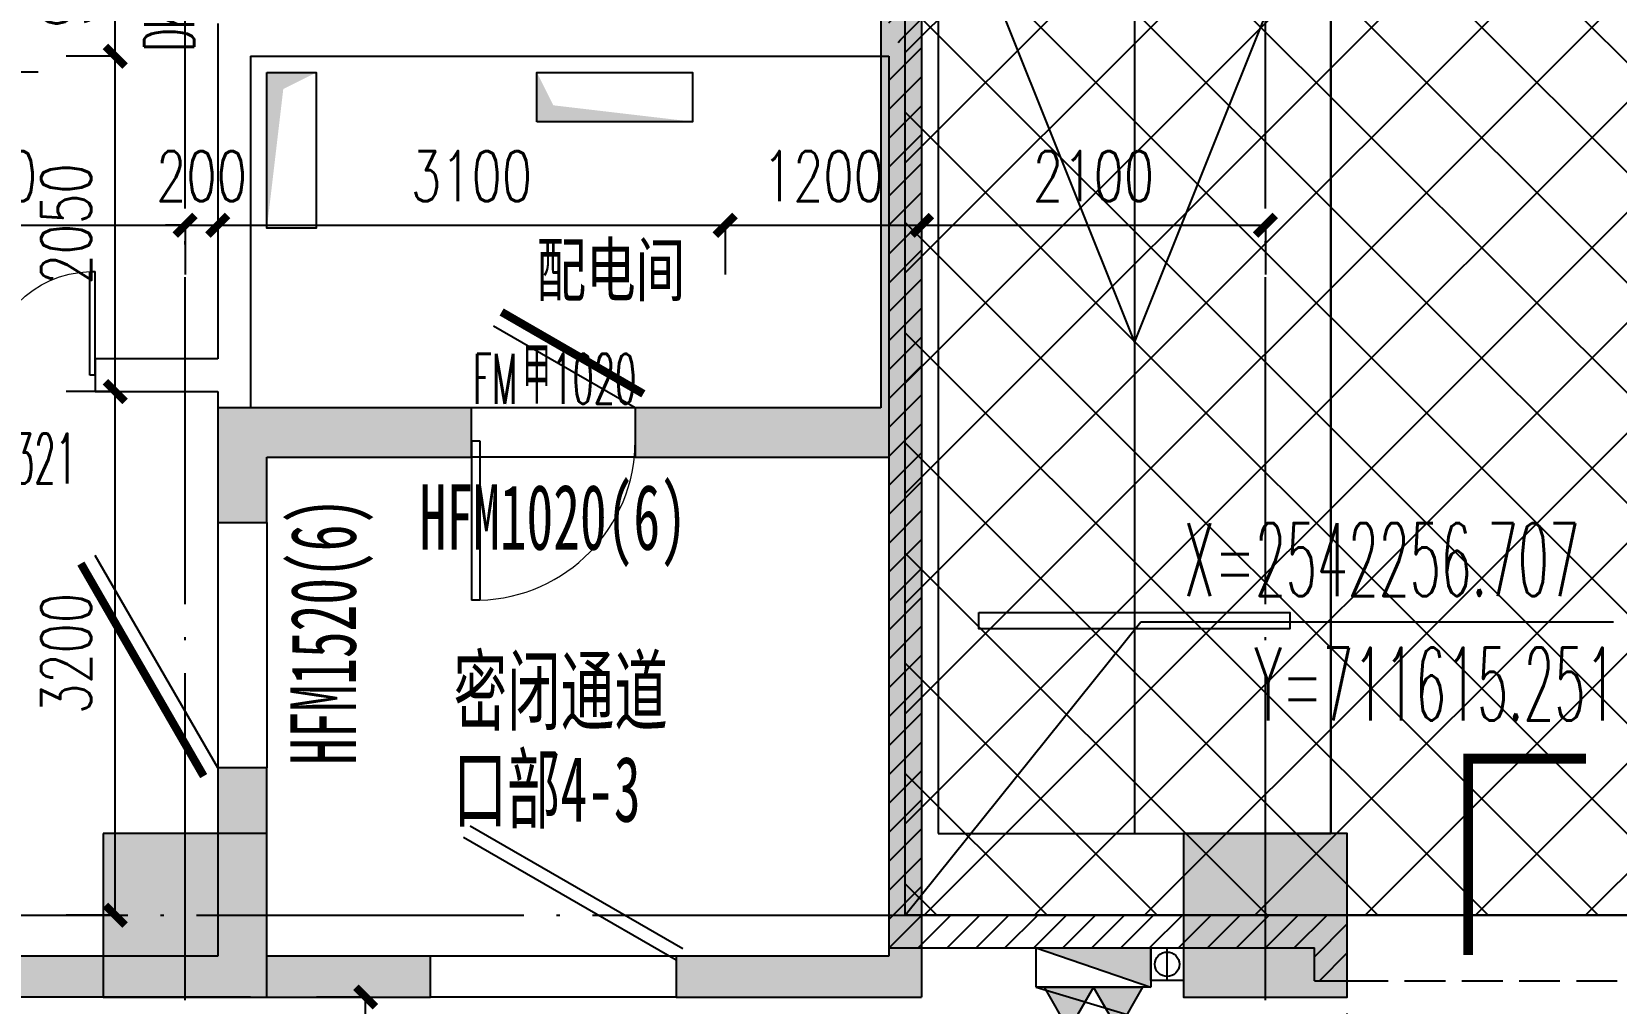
# Model space of a CAD drawing. Header units: millimetres. Extents: x 12325263 to 13848842, y -1463133 to 573208.
# Drawn here: x 12570460 to 12580141, y -1070125 to -1064187 of the extents above; entities that cross this region are included whole.
import ezdxf
from ezdxf.xclip import XClip

# ---------------------------------------------------------------- set-up
doc = ezdxf.new("R2010")
doc.units = ezdxf.units.MM
doc.header["$LTSCALE"] = 1000
doc.header["$XCLIPFRAME"] = 0
for name, pattern in [('__DASH', [0.35, 0.25, -0.1]), ('DASH', [0.35, 0.25, -0.1]), ('DASHED', [19.05, 12.7, -6.35]), ('DOTE', [2.42, 2, -0.2, 0.02, -0.2])]:
    doc.linetypes.add(name, pattern=pattern)
for name, color, linetype in [('#s-灭火器', 20, 'Continuous'), ('-2F平面$0$PARTS-CAR公寓', 240, 'Continuous'), ('-2F平面$0$WALL-SHATCH', 8, 'Continuous'), ('A-ANNO-DIMS', 83, 'Continuous'), ('A-ANNO-ELEV', 3, 'Continuous'), ('A-ANNO-SYMB', 3, 'Continuous'), ('A-ANNO-TEXT', 7, 'Continuous'), ('A-AXIS', 16, 'DOTE'), ('A-COLS', 6, 'Continuous'), ('A-WALL', 5, 'Continuous'), ('A-WALL-PATT', 8, 'Continuous'), ('A_WALL(防火墙)', 151, 'Continuous'), ('DIM_COOR', 7, 'Continuous'), ('DOOR_FIRE', 1, 'Continuous'), ('DOOR_FIRE_TEXT', 7, 'Continuous'), ('EQUIP_消火栓', 7, 'Continuous'), ('PUB_DIM', 83, 'Continuous'), ('PUB_HATCH', 8, 'Continuous'), ('PUB_TEXT', 7, 'Continuous'), ('ROAD-LINE', 20, 'Continuous'), ('VPIPE-消防中', 3, 'Continuous'), ('WALL', 5, 'Continuous'), ('WINDOW_TEXT', 7, 'Continuous'), ('人防墙', 6, 'Continuous'), ('人防门', 60, 'Continuous'), ('人防门编号', 73, 'Continuous'), ('建筑-楼板开洞', 251, 'Continuous'), ('水条件', 1, 'Continuous'), ('防火卷帘', 141, 'Continuous')]:
    doc.layers.add(name, color=color, linetype=linetype)
doc.layers.add('人防口部编号', color=2, linetype='Continuous', lineweight=15)
doc.layers.add('人防文字', color=3, linetype='Continuous', lineweight=15)
doc.styles.add('_TCH_DIM', font='SIMPLEX.shx', dxfattribs={"width": 0.7, "bigfont": 'GBCBIG.shx'})
doc.styles.add('_TCH_DIM_T3', font='SIMPLEX.shx', dxfattribs={"width": 0.705882, "bigfont": 'GBCBIG.shx'})
doc.styles.add('_TCH_WINDOW', font='SIMPLEX', dxfattribs={"width": 0.7, "height": 3.5, "bigfont": 'GBCBIG'})
doc.styles.add('TITXV', font='', dxfattribs={"width": 0.7})
doc.styles.add('标注宋体', font='', dxfattribs={"width": 0.6})
doc.styles.get('TITXV').set_extended_font_data('SimSun')
doc.styles.get('标注宋体').set_extended_font_data('NSimSun')
doc.dimstyles.new('_TCH_ARCH&&120', dxfattribs={"dimtxt": 306, "dimasz": 120, "dimexe": 300, "dimexo": 360, "dimgap": 147, "dimtad": 1, "dimdec": 0, "dimzin": 0, "dimdsep": 46, "dimtxsty": '_TCH_DIM_T3', "dimblk": 'ARCHTICK', "dimcen": 0.09, "dimclrt": 7, "dimazin": 2, "dimtfac": 1, "dimtdec": 0, "dimtix": 1, "dimtmove": 2, "dimatfit": 3, "dimfxl": 1, "dimfxlon": 1, "dimtolj": 1, "dimtzin": 0, "dimarcsym": 0})
pattern_1 = [(45, (0, 89.76), (-88.388383, 88.388383), [])]

# ---------------------------------------------------------------- blocks, each defined once
blk = doc.blocks.new('asdgafgfasdfagfagasdgagadfgsdhgd$DorLib2D$00000182')
at = {"color": 0}
for p, q in [((-0.5267, 0.1129), (0.3394, 0.6129)), ((-0.5, 0.0667), (0.366, 0.5667))]:
    blk.add_line(p, q, dxfattribs=at)
blk = doc.blocks.new('asdgafgfasdfagfagasdgagadfgsdhgd$DorLib2D$00000193')
at = {"color": 0}
blk.add_line((-0.5, 0.1), (0.366, 0.6), dxfattribs=at)
at = {"color": 0, "const_width": 0.0333}
blk.add_lwpolyline([(-0.5333, 0.1577), (0.3327, 0.6577)], dxfattribs=at)
blk = doc.blocks.new('asdgafgfasdfagfagasdgagadfgsdhgd$DorLib2D$00000191')
at = {"color": 0}
blk.add_line((-0.5, 0.15), (0.366, 0.65), dxfattribs=at)
at = {"color": 0, "const_width": 0.05}
blk.add_lwpolyline([(-0.55, 0.2366), (0.316, 0.7366)], dxfattribs=at)
blk = doc.blocks.new('asdgafgf20230228-rf2')
at = {"layer": 'PUB_HATCH'}
for points in [[(4187.6, 58625), (4050.1, 58400), (4050.1, 52500), (4150, 52333.3), (4300, 52300), (4300.1, 58500)], [(300.1, 52200), (1549.9, 52200), (1549.9, 52500), (0.1, 52500)], [(0.1, 52500), (0.1, 51800), (300.1, 51800), (300.1, 52200)], [(4050.1, 52500), (2549.9, 52500), (2549.9, 52200), (4100, 52200), (4150, 52333.3)], [(4150, 52333.3), (4100, 52200), (4100, 49150), (4300, 48900), (4300, 52300)], [(300, 49150), (300.1, 50300), (0.1, 50300), (0, 49150), (166.7, 49066.7)], [(166.7, 49066.7), (0, 49150), (-2750.1, 49150), (-3000.1, 48900), (200, 48900)], [(200, 48900), (1300, 48900), (1300, 49150), (300, 49150), (166.7, 49066.7)], [(4100, 49150), (2800, 49150), (2800, 48900), (4300, 48900)]]:
    blk.add_hatch(color=256, dxfattribs=at).paths.add_polyline_path(points)
at = {"layer": '人防墙'}
for p, q in [((4300.1, 58500), (4300, 52300)), ((4050.1, 58400), (4050.1, 52500)), ((1549.9, 52500), (0.1, 52500)), ((0.1, 52500), (0.1, 51800)), ((1549.9, 52200), (1549.9, 52500)), ((4050.1, 52500), (2549.9, 52500)), ((2549.9, 52500), (2549.9, 52200)), ((4300, 52300), (4300, 48900)), ((300.1, 52200), (1549.9, 52200)), ((300.1, 51800), (300.1, 52200)), ((2549.9, 52200), (4100, 52200)), ((4100, 52200), (4100, 49150)), ((0.1, 51800), (300.1, 51800)), ((0.1, 50300), (0, 49150)), ((300.1, 50300), (0.1, 50300)), ((300, 49150), (300.1, 50300)), ((0, 49150), (-2750.1, 49150)), ((1300, 49150), (300, 49150)), ((1300, 48900), (1300, 49150)), ((4100, 49150), (2800, 49150)), ((2800, 49150), (2800, 48900)), ((200, 48900), (-3000.1, 48900)), ((200, 48900), (1300, 48900)), ((2800, 48900), (4300, 48900))]:
    blk.add_line(p, q, dxfattribs=at)
at = {"layer": '人防门'}
for p, q in [((2549.9, 52500, 0), (1549.9, 52500, 0)), ((2549.9, 52200, 0), (1549.9, 52200, 0)), ((0.1, 51800, 0), (0.1, 50300, 0)), ((300.1, 51800, 0), (300.1, 50300, 0)), ((2800, 49150, 0), (1300, 49150, 0)), ((2800, 48900, 0), (1300, 48900, 0))]:
    blk.add_line(p, q, dxfattribs=at)
at = {"layer": '人防门', "xscale": 1000, "yscale": -1000, "zscale": 300, "rotation": 179.9994460918446}
blk.add_blockref('asdgafgfasdfagfagasdgagadfgsdhgd$DorLib2D$00000191', (2049.9, 52350), dxfattribs=at)
at = {"layer": '人防门', "ltscale": 1000, "yscale": -1500}
for name, p, xscale, zscale, rotation in [('asdgafgfasdfagfagasdgagadfgsdhgd$DorLib2D$00000193', (150.1, 51050), -1500, 300, 269.9996691067337), ('asdgafgfasdfagfagasdgagadfgsdhgd$DorLib2D$00000182', (2050, 49025), 1500, 250, 179.9994460918458)]:
    blk.add_blockref(name, p, dxfattribs=dict(at, xscale=xscale, zscale=zscale, rotation=rotation))
at = {"layer": '人防口部编号', "style": '标注宋体', "width": 0.6}
blk.add_text('口部4-3', height=400, rotation=359.99992, dxfattribs=at).set_placement((1438.7, 49971.4, 0))
at = {"layer": '人防文字', "style": '标注宋体', "width": 0.6}
blk.add_text('密闭通道', height=400, rotation=359.99992, dxfattribs=at).set_placement((1440, 50571.4, 0))
at = {"layer": '人防门编号', "style": '标注宋体', "width": 0.6}
for s, rotation, p in [('HFM1020(6)', 359.99945, (1232.9, 51633.5, 0)), ('HFM1520(6)', 90, (843.2, 50318.4, 0))]:
    blk.add_text(s, height=400, rotation=rotation, dxfattribs=at).set_placement(p)
blk = doc.blocks.new('_FZH')
blk.add_lwpolyline([(-0.5, -0.5), (0.5, -0.5), (0.5, 0.5), (-0.5, 0.5)], close=True)
at = {"layer": 'PUB_HATCH'}
blk.add_solid([(-0.5, -0.5), (0.5, -0.5), (-0.5, 0.5), (0.5, 0.5)], dxfattribs=at)
blk = doc.blocks.new('1-3F')
at = {"layer": 'A-COLS', "xscale": 1000, "yscale": 1000, "zscale": 1000, "rotation": 270}
for p in [(-32900, 66300), (-26300, 66300)]:
    blk.add_blockref('_FZH', p, dxfattribs=at)
blk = doc.blocks.new('adgshg13--2F平面$0$A$C7F010FC0')
at = {"layer": '-2F平面$0$WALL-SHATCH'}
h = blk.add_hatch(color=256, dxfattribs=at)
h.dxf.hatch_style = 1
h.paths.add_polyline_path([(-60384.2, -16880.9), (-763.2, 197.5), (12587.6, -13153.3), (12587.6, -157996), (-162964.9, -188820.4), (-171262.4, -180522.9), (-171262.4, -31310.9), (-150707.2, -10755.7), (-131860.1, -7980.9), (-99162.4, -7980.9), (-99162.4, -4980.9), (-76620.4, -4980.9), (-70107.7, -16880.9)], flags=16)
h.paths.add_polyline_path([(-60091.2, -16380.9), (-646.9, 646.9), (12987.6, -12987.6), (12987.6, -158331.9), (-163100.6, -189250.4), (-171662.4, -180688.6), (-171662.4, -31145.2), (-150777.9, -10260.7), (-131896.7, -7480.9), (-99562.4, -7480.9), (-99562.4, -4580.9), (-76365.6, -4580.9), (-69907.5, -16380.9)])
blk = doc.blocks.new('adgshgbj--2F平面$0$报建车道-2')
at = {"layer": 'ROAD-LINE'}
blk.add_line((133308.4, -66795.4), (135941.3, -81790.4), dxfattribs=at)
blk = doc.blocks.new('adgshg2qbj-gycw-bj-13-CAR-5')
for p, q in [((0, 3000), (-1200, 6000)), ((0, 6000), (0, 0)), ((1200, 6000), (0, 3000))]:
    blk.add_line(p, q)
blk.add_lwpolyline([(1200, 0), (-1200, 0), (-1200, 6000), (1200, 6000)], close=True)
at = {"extrusion": (0.000447791, -1.15105e-10, 1), "elevation": -0.5}
blk.add_lwpolyline([(950, 1350), (-950, 1350), (-950, 1250), (950, 1250)], close=True, dxfattribs=at)
blk = doc.blocks.new('A$C2A3E77E8')
at = {"layer": '-2F平面$0$PARTS-CAR公寓', "xscale": -1.000000000000003, "rotation": 9.958982373746636}
blk.add_blockref('adgshg2qbj-gycw-bj-13-CAR-5', (524604.9, 118904.3), dxfattribs=at)
blk.add_blockref('adgshgbj--2F平面$0$报建车道-2', (389845.5, 200902.2))
at = {"layer": 'WALL', "color": 1}
blk.add_blockref('adgshg13--2F平面$0$A$C7F010FC0', (561507.9, 205483.1), dxfattribs=at)
blk = doc.blocks.new('asdfaadfg')
at = {"layer": 'DIM_COOR', "color": 3}
for p, q in [((1011743.8, 217046.2), (1013183.6, 218839.6)), ((1013183.6, 218839.6), (1016071.1, 218839.6))]:
    blk.add_line(p, q, dxfattribs=at)
at = {"layer": 'PUB_TEXT', "style": '_TCH_DIM', "width": 0.494118}
for s, p in [('X=2542256.707', (1013446.1, 218997.1)), ('Y=711615.251', (1013876.6, 218235.9))]:
    blk.add_text(s, height=446.25, dxfattribs=at).set_placement(p)
blk = doc.blocks.new('管位')
at = {"layer": '水条件'}
blk.add_line((12573126, 675360.4), (12573126, 675160.4), dxfattribs=at)
blk.add_lwpolyline([(12573026, 675360.4), (12573226, 675360.4), (12573226, 675160.4), (12573026, 675160.4)], close=True, dxfattribs=at)
blk = doc.blocks.new('灭火器')
at = {"layer": '#s-灭火器', "ltscale": 1000}
for points in [[(292444.1, 59706.6), (292144.1, 59706.6), (292294.1, 59446.8)], [(292744.1, 59706.6), (292444.1, 59706.6), (292594.1, 59446.8)]]:
    blk.add_hatch(color=256, dxfattribs=at).paths.add_polyline_path(points)
for points in [[(292294.1, 59446.8), (292444.1, 59706.6), (292144.1, 59706.6)], [(292594.1, 59446.8), (292744.1, 59706.6), (292444.1, 59706.6)]]:
    blk.add_lwpolyline(points, close=True, dxfattribs=at)
blk = doc.blocks.new('$TWTSYS$00000508')
for p, q in [((-0.5, 0.5), (0.324, 1.224)), ((-0.5, 0.5), (-0.5, -0.5)), ((-0.5, -0.5), (0.5, 0.5)), ((0.5, 0.5), (-0.5, 0.5)), ((0.5, -0.5), (0.5, 0.5)), ((-0.5, -0.5), (0.5, -0.5))]:
    blk.add_line(p, q)
blk.add_solid([(0.5, -0.5), (0.5, 0.5), (-0.5, -0.5)])
blk = doc.blocks.new('消火栓')
at = {"layer": '#s-灭火器', "rotation": 180.0000000000001}
blk.add_blockref('灭火器', (12864422.1, 734931.8), dxfattribs=at)
at = {"layer": 'EQUIP_消火栓', "xscale": 700, "yscale": 240, "zscale": 700}
blk.add_blockref('$TWTSYS$00000508', (12571977.9, 675105.2), dxfattribs=at)
blk = doc.blocks.new('asdfasfads')
at = {"layer": 'VPIPE-消防中'}
blk.add_circle((12400, 53750.1), 75, dxfattribs=at)
at = {"xscale": -1, "rotation": 180}
blk.add_blockref('消火栓', (-12560027.9, 728835.3), dxfattribs=at)
at = {"layer": '水条件', "rotation": 180}
blk.add_blockref('管位', (12585526, 729010.5), dxfattribs=at)
blk = doc.blocks.new('qlzw')
at = {"layer": 'A-AXIS'}
for p, q in [((12437966.8, 979489.8), (12437966.8, 1082089.8)), ((12444566.8, 979489.8), (12444566.8, 1082089.8)), ((12411416.8, 1062289.8), (12486866.8, 1062289.8))]:
    blk.add_line(p, q, dxfattribs=at)
blk = doc.blocks.new('_ArchTick')
at = {"color": 0, "linetype": 'ByBlock', "const_width": 0.4}
blk.add_lwpolyline([(-0.5, -0.5), (0.5, 0.5)], dxfattribs=at)
blk = doc.blocks.new('*D3812')
at = {"layer": 'A-ANNO-DIMS', "color": 0, "lineweight": -2, "transparency": 16777216}
for p, q in [((12572501, -1070086.7), (12572200, -1070086.7)), ((12572500, -1071186.8), (12572500, -1070086.7)), ((12572501, -1071186.8), (12572200, -1071186.8))]:
    blk.add_line(p, q, dxfattribs=at)
at = {"layer": 'Defpoints', "color": 0, "transparency": 16777216}
for p in [(12572500, -1070086.7), (12573246.8, -1070086.7), (12573246.8, -1071186.8)]:
    blk.add_point(p, dxfattribs=at)
at = {"layer": 'A-ANNO-DIMS', "color": 0, "lineweight": -2, "transparency": 16777216, "xscale": 120, "yscale": 120, "zscale": 120}
for p, rotation in [((12572500, -1070086.7), 89.99944609187412), ((12572500, -1071186.8), 269.9994460918741)]:
    blk.add_blockref('_ArchTick', p, dxfattribs=dict(at, rotation=rotation))
at = {"layer": 'A-ANNO-DIMS', "color": 7, "transparency": 16777216, "insert": (12572200, -1070636.7), "char_height": 306, "attachment_point": 5, "rotation": 89.99945, "style": '_TCH_DIM_T3'}
blk.add_mtext('\\A1;1100', dxfattribs=at)
blk = doc.blocks.new('*D3949')
at = {"layer": 'Defpoints', "color": 0, "transparency": 16777216}
for p in [(12578496.8, -1069986.8), (12584096.8, -1069986.8), (12584096.8, -1071650)]:
    blk.add_point(p, dxfattribs=at)
at = {"layer": 'PUB_DIM', "color": 0, "lineweight": -2, "transparency": 16777216}
for p, q in [((12578496.8, -1071649), (12578496.8, -1071950)), ((12578496.8, -1071650), (12584096.8, -1071650)), ((12584096.8, -1071649), (12584096.8, -1071950))]:
    blk.add_line(p, q, dxfattribs=at)
at = {"layer": 'PUB_DIM', "color": 0, "lineweight": -2, "transparency": 16777216, "xscale": 120, "yscale": 120, "zscale": 120}
for p, rotation in [((12578496.8, -1071650), 180.0001211947771), ((12584096.8, -1071650), 0.000121194777049183)]:
    blk.add_blockref('_ArchTick', p, dxfattribs=dict(at, rotation=rotation))
at = {"layer": 'PUB_DIM', "color": 7, "transparency": 16777216, "insert": (12581296.8, -1071350), "char_height": 306, "attachment_point": 5, "rotation": 0.00012, "style": '_TCH_DIM_T3'}
blk.add_mtext('\\A1;5600', dxfattribs=at)
blk = doc.blocks.new('*D3958')
at = {"layer": 'Defpoints', "color": 0, "transparency": 16777216}
for p in [(12570970, -1066386.8), (12571596.8, -1066386.8), (12571596.8, -1069586.8)]:
    blk.add_point(p, dxfattribs=at)
at = {"layer": 'PUB_DIM', "color": 0, "lineweight": -2, "transparency": 16777216}
for p, q in [((12570971, -1066386.8), (12570670, -1066386.8)), ((12570970, -1069586.8), (12570970, -1066386.8)), ((12570971, -1069586.8), (12570670, -1069586.8))]:
    blk.add_line(p, q, dxfattribs=at)
at = {"layer": 'PUB_DIM', "color": 0, "lineweight": -2, "transparency": 16777216, "xscale": 120, "yscale": 120, "zscale": 120}
for p, rotation in [((12570970, -1066386.8), 90), ((12570970, -1069586.8), 270)]:
    blk.add_blockref('_ArchTick', p, dxfattribs=dict(at, rotation=rotation))
at = {"layer": 'PUB_DIM', "color": 7, "transparency": 16777216, "insert": (12570670, -1067986.8), "char_height": 306, "attachment_point": 5, "rotation": 90, "style": '_TCH_DIM_T3'}
blk.add_mtext('\\A1;3200', dxfattribs=at)
blk = doc.blocks.new('*D3959')
at = {"layer": 'Defpoints', "color": 0, "transparency": 16777216}
for p in [(12570970, -1064336.8), (12571596.8, -1064336.8), (12571596.8, -1066386.8)]:
    blk.add_point(p, dxfattribs=at)
at = {"layer": 'PUB_DIM', "color": 0, "lineweight": -2, "transparency": 16777216}
for p, q in [((12570971, -1064336.8), (12570670, -1064336.8)), ((12570970, -1066386.8), (12570970, -1064336.8)), ((12570971, -1066386.8), (12570670, -1066386.8))]:
    blk.add_line(p, q, dxfattribs=at)
at = {"layer": 'PUB_DIM', "color": 0, "lineweight": -2, "transparency": 16777216, "xscale": 120, "yscale": 120, "zscale": 120}
for p, rotation in [((12570970, -1064336.8), 90), ((12570970, -1066386.8), 270)]:
    blk.add_blockref('_ArchTick', p, dxfattribs=dict(at, rotation=rotation))
at = {"layer": 'PUB_DIM', "color": 7, "transparency": 16777216, "insert": (12570670, -1065361.8), "char_height": 306, "attachment_point": 5, "rotation": 90, "style": '_TCH_DIM_T3'}
blk.add_mtext('\\A1;2050', dxfattribs=at)
blk = doc.blocks.new('*D3960')
at = {"layer": 'Defpoints', "color": 0, "transparency": 16777216}
for p in [(12570970, -1063436.8), (12571596.8, -1063436.8), (12571596.8, -1064336.8)]:
    blk.add_point(p, dxfattribs=at)
at = {"layer": 'PUB_DIM', "color": 0, "lineweight": -2, "transparency": 16777216}
for p, q in [((12570971, -1063436.8), (12570670, -1063436.8)), ((12570970, -1064336.8), (12570970, -1063436.8)), ((12570971, -1064336.8), (12570670, -1064336.8))]:
    blk.add_line(p, q, dxfattribs=at)
at = {"layer": 'PUB_DIM', "color": 0, "lineweight": -2, "transparency": 16777216, "xscale": 120, "yscale": 120, "zscale": 120}
for p, rotation in [((12570970, -1063436.8), 90), ((12570970, -1064336.8), 270)]:
    blk.add_blockref('_ArchTick', p, dxfattribs=dict(at, rotation=rotation))
at = {"layer": 'PUB_DIM', "color": 7, "transparency": 16777216, "insert": (12570670, -1063886.8), "char_height": 306, "attachment_point": 5, "rotation": 90, "style": '_TCH_DIM_T3'}
blk.add_mtext('\\A1;900', dxfattribs=at)
blk = doc.blocks.new('*D3987')
at = {"layer": 'A-ANNO-DIMS', "color": 0, "lineweight": -2, "transparency": 16777216}
for p, q in [((12575896.8, -1065369), (12575896.8, -1065670)), ((12575896.8, -1065370), (12577996.8, -1065370)), ((12577996.8, -1065369), (12577996.8, -1065670))]:
    blk.add_line(p, q, dxfattribs=at)
at = {"layer": 'Defpoints', "color": 0, "transparency": 16777216}
for p in [(12575896.8, -1064500), (12577996.8, -1064500), (12577996.8, -1065370)]:
    blk.add_point(p, dxfattribs=at)
at = {"layer": 'A-ANNO-DIMS', "color": 0, "lineweight": -2, "transparency": 16777216, "xscale": 120, "yscale": 120, "zscale": 120, "rotation": 180}
blk.add_blockref('_ArchTick', (12575896.8, -1065370), dxfattribs=at)
at = {"layer": 'A-ANNO-DIMS', "color": 0, "lineweight": -2, "transparency": 16777216, "xscale": 120, "yscale": 120, "zscale": 120}
blk.add_blockref('_ArchTick', (12577996.8, -1065370), dxfattribs=at)
at = {"layer": 'A-ANNO-DIMS', "color": 7, "transparency": 16777216, "insert": (12576946.8, -1065070), "char_height": 306, "attachment_point": 5, "style": '_TCH_DIM_T3'}
blk.add_mtext('\\A1;2100', dxfattribs=at)
blk = doc.blocks.new('*D3988')
at = {"layer": 'A-ANNO-DIMS', "color": 0, "lineweight": -2, "transparency": 16777216}
for p, q in [((12574696.8, -1065369), (12574696.8, -1065670)), ((12574696.8, -1065370), (12575896.8, -1065370)), ((12575896.8, -1065369), (12575896.8, -1065670))]:
    blk.add_line(p, q, dxfattribs=at)
at = {"layer": 'Defpoints', "color": 0, "transparency": 16777216}
for p in [(12574696.8, -1064500), (12575896.8, -1064500), (12575896.8, -1065370)]:
    blk.add_point(p, dxfattribs=at)
at = {"layer": 'A-ANNO-DIMS', "color": 0, "lineweight": -2, "transparency": 16777216, "xscale": 120, "yscale": 120, "zscale": 120, "rotation": 180}
blk.add_blockref('_ArchTick', (12574696.8, -1065370), dxfattribs=at)
at = {"layer": 'A-ANNO-DIMS', "color": 0, "lineweight": -2, "transparency": 16777216, "xscale": 120, "yscale": 120, "zscale": 120}
blk.add_blockref('_ArchTick', (12575896.8, -1065370), dxfattribs=at)
at = {"layer": 'A-ANNO-DIMS', "color": 7, "transparency": 16777216, "insert": (12575296.8, -1065070), "char_height": 306, "attachment_point": 5, "style": '_TCH_DIM_T3'}
blk.add_mtext('\\A1;1200', dxfattribs=at)
blk = doc.blocks.new('*D3989')
at = {"layer": 'A-ANNO-DIMS', "color": 0, "lineweight": -2, "transparency": 16777216}
for p, q in [((12571596.8, -1065369), (12571596.8, -1065670)), ((12571596.8, -1065370), (12574696.8, -1065370)), ((12574696.8, -1065369), (12574696.8, -1065670))]:
    blk.add_line(p, q, dxfattribs=at)
at = {"layer": 'Defpoints', "color": 0, "transparency": 16777216}
for p in [(12571596.8, -1064500), (12574696.8, -1064500), (12574696.8, -1065370)]:
    blk.add_point(p, dxfattribs=at)
at = {"layer": 'A-ANNO-DIMS', "color": 0, "lineweight": -2, "transparency": 16777216, "xscale": 120, "yscale": 120, "zscale": 120, "rotation": 180}
blk.add_blockref('_ArchTick', (12571596.8, -1065370), dxfattribs=at)
at = {"layer": 'A-ANNO-DIMS', "color": 0, "lineweight": -2, "transparency": 16777216, "xscale": 120, "yscale": 120, "zscale": 120}
blk.add_blockref('_ArchTick', (12574696.8, -1065370), dxfattribs=at)
at = {"layer": 'A-ANNO-DIMS', "color": 7, "transparency": 16777216, "insert": (12573146.8, -1065070), "char_height": 306, "attachment_point": 5, "style": '_TCH_DIM_T3'}
blk.add_mtext('\\A1;3100', dxfattribs=at)
blk = doc.blocks.new('*D3990')
at = {"layer": 'A-ANNO-DIMS', "color": 0, "lineweight": -2, "transparency": 16777216}
for p, q in [((12571396.8, -1065370), (12571276.8, -1065370)), ((12571396.8, -1065369), (12571396.8, -1065670)), ((12571396.8, -1065370), (12571596.8, -1065370)), ((12571596.8, -1065369), (12571596.8, -1065670)), ((12571596.8, -1065370), (12571716.8, -1065370))]:
    blk.add_line(p, q, dxfattribs=at)
at = {"layer": 'Defpoints', "color": 0, "transparency": 16777216}
for p in [(12571396.8, -1064500), (12571596.8, -1064500), (12571596.8, -1065370)]:
    blk.add_point(p, dxfattribs=at)
at = {"layer": 'A-ANNO-DIMS', "color": 0, "lineweight": -2, "transparency": 16777216, "xscale": 120, "yscale": 120, "zscale": 120}
blk.add_blockref('_ArchTick', (12571396.8, -1065370), dxfattribs=at)
at = {"layer": 'A-ANNO-DIMS', "color": 0, "lineweight": -2, "transparency": 16777216, "xscale": 120, "yscale": 120, "zscale": 120, "rotation": 180}
blk.add_blockref('_ArchTick', (12571596.8, -1065370), dxfattribs=at)
at = {"layer": 'A-ANNO-DIMS', "color": 7, "transparency": 16777216, "insert": (12571496.8, -1065070), "char_height": 306, "attachment_point": 5, "style": '_TCH_DIM_T3'}
blk.add_mtext('\\A1;200', dxfattribs=at)
blk = doc.blocks.new('*D3991')
at = {"layer": 'A-ANNO-DIMS', "color": 0, "lineweight": -2, "transparency": 16777216}
for p, q in [((12568846.8, -1065369), (12568846.8, -1065670)), ((12568846.8, -1065370), (12571396.8, -1065370)), ((12571396.8, -1065369), (12571396.8, -1065670))]:
    blk.add_line(p, q, dxfattribs=at)
at = {"layer": 'Defpoints', "color": 0, "transparency": 16777216}
for p in [(12568846.8, -1064500), (12571396.8, -1064500), (12571396.8, -1065370)]:
    blk.add_point(p, dxfattribs=at)
at = {"layer": 'A-ANNO-DIMS', "color": 0, "lineweight": -2, "transparency": 16777216, "xscale": 120, "yscale": 120, "zscale": 120, "rotation": 180}
blk.add_blockref('_ArchTick', (12568846.8, -1065370), dxfattribs=at)
at = {"layer": 'A-ANNO-DIMS', "color": 0, "lineweight": -2, "transparency": 16777216, "xscale": 120, "yscale": 120, "zscale": 120}
blk.add_blockref('_ArchTick', (12571396.8, -1065370), dxfattribs=at)
at = {"layer": 'A-ANNO-DIMS', "color": 7, "transparency": 16777216, "insert": (12570121.8, -1065070), "char_height": 306, "attachment_point": 5, "style": '_TCH_DIM_T3'}
blk.add_mtext('\\A1;2550', dxfattribs=at)
blk = doc.blocks.new('$DorLib2D$00000002')
for p, q in [((-0.5, 0), (-0.5, 0.4875)), ((-0.475, 0.4875), (-0.5, 0.4875)), ((-0.475, 0), (-0.475, 0.4875)), ((0.475, 0), (0.475, 0.4875)), ((0.475, 0.4875), (0.5, 0.4875)), ((0.5, 0), (0.5, 0.4875)), ((-0.5, 0), (-0.475, 0)), ((0.5, 0), (0.475, 0))]:
    blk.add_line(p, q)
at = {"lineweight": 13}
for centre, start, end in [((-0.4875, 0), 0, 88.53072), ((0.4875, 0), 91.46928, 180)]:
    blk.add_arc(centre, 0.4875, start, end, dxfattribs=at)
blk = doc.blocks.new('$DorLib2D$00000001')
for p, q in [((0.45, 0.975), (0.5, 0.975)), ((0.45, 0), (0.45, 0.975)), ((0.5, 0), (0.5, 0.975)), ((0.5, 0), (0.45, 0))]:
    blk.add_line(p, q)
at = {"lineweight": 13}
blk.add_arc((0.475, 0), 0.975, 91.46928, 180, dxfattribs=at)
blk = doc.blocks.new('$DorLib2D$00000037')
at = {"linetype": 'DASH'}
blk.add_line((0.5, 0), (-0.5, 0), dxfattribs=at)

msp = doc.modelspace()

# ---------------------------------------------------------------- hatches: boundary and pattern name
at = {"layer": 'A-WALL-PATT'}
h = msp.add_hatch(dxfattribs=at)
h.set_pattern_fill('ANSI37', color=252, scale=300)
h.set_pattern_definition([(45, (0, 0), (-336.759605, 336.759605), []), (135, (0, 0), (-336.759605, -336.759605), [])])
h.paths.add_polyline_path([(12564696.8, -1148386.8), (12504241.6, -1148387), (12504241.6, -1033958), (12634041.3, -1033958), (12627844.5, -1069250.3), (12616665.5, -1067287.4), (12616902.5, -1065937.9), (12610631.1, -1064836.8), (12604673.6, -1064836.8), (12597896.8, -1064836.8), (12597896.8, -1060786.8), (12593492.1, -1060786.8), (12590496.8, -1060786.8), (12590496.8, -1069586.9), (12575796.8, -1069586.9), (12575796.8, -1059986.8), (12574896.8, -1059986.8), (12574896.8, -1057336.8), (12570296.8, -1057336.8), (12570296.8, -1055286.8), (12568296.8, -1055286.8), (12568296.8, -1060086.8), (12564596.6, -1060086.8), (12564596.6, -1069486.8), (12564696.9, -1069486.8), (12564696.8, -1097986.8), (12567296.8, -1097986.8), (12567296.8, -1105536.8), (12565696.8, -1105536.8), (12565696.8, -1113036.8), (12564696.8, -1113036.8)])
h = msp.add_hatch(dxfattribs=at)
h.set_pattern_fill('普通砖', color=256, scale=50, style=0)
h.set_pattern_definition(pattern_1)
h.paths.add_polyline_path([(12575896.8, -1060186.8), (12575696.8, -1060386.8), (12575696.8, -1064136.8), (12575763.5, -1064236.8), (12575896.8, -1064236.8)])
h = msp.add_hatch(dxfattribs=at)
h.set_pattern_fill('普通砖', color=256, scale=50, style=0)
h.set_pattern_definition(pattern_1)
h.paths.add_polyline_path([(12575763.5, -1064236.8), (12575696.8, -1064336.8), (12575696.8, -1069786.8), (12575896.8, -1069586.8), (12575896.8, -1064236.8)])
h = msp.add_hatch(dxfattribs=at)
h.set_pattern_fill('普通砖', color=256, scale=50, style=0)
h.set_pattern_definition(pattern_1)
h.paths.add_polyline_path([(12575896.8, -1069586.8), (12575696.8, -1069786.8), (12578296.8, -1069786.8), (12578496.8, -1069586.8)])
h = msp.add_hatch(dxfattribs=at)
h.set_pattern_fill('普通砖', color=256, scale=50, style=0)
h.set_pattern_definition(pattern_1)
h.paths.add_polyline_path([(12578496.8, -1069986.8), (12578496.8, -1069586.8), (12578296.8, -1069786.8), (12578296.8, -1069986.8)])
at = {"layer": '建筑-楼板开洞'}
h = msp.add_hatch(color=256, dxfattribs=at)
h.dxf.hatch_style = 1
h.paths.add_polyline_path([(12571896.8, -1065386.8), (12571896.8, -1064436.8), (12572196.8, -1064436.8), (12571996.8, -1064536.8)])
h = msp.add_hatch(color=256, dxfattribs=at)
h.dxf.hatch_style = 1
h.paths.add_polyline_path([(12574496.8, -1064736.8), (12573546.8, -1064736.8), (12573546.8, -1064436.8), (12573646.8, -1064636.8)])

# ---------------------------------------------------------------- linework, layer by layer
at = {"layer": 'A-ANNO-ELEV'}
msp.add_line((12568708.9, -1064431.8), (12570500, -1064431.8), dxfattribs=at)
at = {"layer": 'A-ANNO-SYMB', "const_width": 60}
msp.add_lwpolyline([(12579236.3, -1069830), (12579236.3, -1068630), (12579956.3, -1068630)], dxfattribs=at)
at = {"layer": 'A-WALL'}
for p, q in [((12571596.8, -1064136.7), (12571596.8, -1064236.8)), ((12571596.8, -1064236.8), (12571596.8, -1066186.8)), ((12571796.8, -1064336.8), (12574596.8, -1064336.8)), ((12571796.8, -1064336.8), (12571796.8, -1066286.8)), ((12574596.8, -1064336.8), (12575696.8, -1064336.8)), ((12571596.8, -1066186.8), (12570846.8, -1066186.8)), ((12570846.8, -1066186.8), (12570846.8, -1066386.8)), ((12571796.8, -1066286.8), (12571796.8, -1066486.7)), ((12570846.8, -1066386.8), (12571596.8, -1066386.8)), ((12571596.8, -1066386.8), (12571596.8, -1066486.7)), ((12571796.8, -1066486.7), (12571596.8, -1066486.7))]:
    msp.add_line(p, q, dxfattribs=at)
at = {"layer": 'A-WALL-PATT', "color": 252}
msp.add_lwpolyline([(12504241.6, -1033958), (12634041.3, -1033958), (12627844.5, -1069250.3), (12616665.5, -1067287.4), (12616902.5, -1065937.9), (12610631.1, -1064836.8), (12604673.6, -1064836.8), (12597896.8, -1064836.8), (12597896.8, -1060786.8), (12593492.1, -1060786.8), (12590496.8, -1060786.8), (12590496.8, -1069586.9), (12575796.8, -1069586.9), (12575796.8, -1059986.8), (12574896.8, -1059986.8), (12574896.8, -1057336.8), (12570296.8, -1057336.8), (12570296.8, -1055286.8), (12568296.8, -1055286.8), (12568296.8, -1060086.8), (12564596.6, -1060086.8), (12564596.6, -1069486.8), (12564696.9, -1069486.8), (12564696.8, -1097986.8)], dxfattribs=at)
at = {"layer": 'A_WALL(防火墙)'}
for p, q in [((12575896.8, -1060186.8), (12575896.8, -1064236.8)), ((12575896.8, -1064236.8), (12575896.8, -1069586.8)), ((12575696.8, -1064336.8), (12575696.8, -1069786.8)), ((12575896.8, -1069586.8), (12578496.8, -1069586.8)), ((12578496.8, -1069986.8), (12578496.8, -1069586.8)), ((12575696.8, -1069786.8), (12578296.8, -1069786.8)), ((12578296.8, -1069986.8), (12578296.8, -1069786.8)), ((12578296.8, -1069986.8), (12578496.8, -1069986.8))]:
    msp.add_line(p, q, dxfattribs=at)
at = {"layer": '建筑-楼板开洞'}
for points in [[(12571896.8, -1064436.8), (12572196.8, -1064436.8), (12572196.8, -1065386.8), (12571896.8, -1065386.8)], [(12573546.8, -1064736.8), (12573546.8, -1064436.8), (12574496.8, -1064436.8), (12574496.8, -1064736.8)]]:
    msp.add_lwpolyline(points, close=True, dxfattribs=at)
at = {"layer": '防火卷帘', "linetype": 'DASH'}
msp.add_line((12578496.8, -1069986.8), (12584096.8, -1069986.9), dxfattribs=at)
at = {"layer": '防火卷帘', "color": 6, "linetype": '__DASH'}
msp.add_lwpolyline([(12584096.8, -1069586.8), (12584096.8, -1070786.8), (12578496.8, -1070786.8), (12578496.8, -1069586.8)], close=True, dxfattribs=at)

# ---------------------------------------------------------------- block references
ref = msp.add_blockref('A$C2A3E77E8', (12039933.3, -1095474.8), dxfattribs=dict(rotation=350.0412492537527))
XClip(ref).set_block_clipping_path([(574517.6328491271, 127502.2367430634), (563167.6328490991, 127502.2228846755), (563167.6311767455, 128872.3654828509), (556800.2987149898, 128872.35771109), (544257.8770271596, 126670.0996581088), (543557.4714692105, 130659.0804795903), (536268.9804626536, 129379.331731239), (537790.8662453052, 120711.8038626132), (523312.3703787625, 118169.6006707186), (521652.1357429288, 127625.0713569671), (520765.6618171427, 127469.4202569119), (520307.3778515682, 130079.4678951118), (515776.700237589, 129283.9687092729), (515422.1926091146, 131303.0932199814), (513452.2958014049, 130957.2097736297), (514282.4182554409, 126229.4878651481), (510637.9919826575, 125589.577113275), (512263.534631284, 116331.1783077423), (512362.3527807724, 116348.529120174), (517291.1072248165, 88278.0145814414), (519851.8954271879, 88727.6234641299), (522454.6248882134, 73904.4148362107), (519893.7906026859, 73454.7686835658), (526007.3042119928, 38637.452739819), (480033.7029030509, 30565.0258553012), (466439.1866319198, 28317.0522398334), (446673.6220214516, 140886.9888556413), (578014.3726615645, 163948.422490485), (584117.7942495663, 129187.8787387202)])
for name, p in [('1-3F', (12604296.8, -1135886.8)), ('asdfaadfg', (11564053.1, -1286633.1)), ('asdfasfads', (12564996.8, -1123636.8))]:
    msp.add_blockref(name, p)
at = {"layer": 'A_WALL(防火墙)'}
msp.add_blockref('qlzw', (133430, -2131876.5), dxfattribs=at)
at = {"layer": 'DOOR_FIRE'}
for name, p, xscale, yscale, zscale, rotation in [('$DorLib2D$00000002', (12570196.8, -1066286.8), -1300, 1300, 200, 359.9999760971822), ('$DorLib2D$00000001', (12573646.8, -1066686.7), -1000, -1000, 100, 3.335044662128456e-12)]:
    msp.add_blockref(name, p, dxfattribs=dict(at, xscale=xscale, yscale=yscale, zscale=zscale, rotation=rotation))
at = {"layer": '人防墙'}
ref = msp.add_blockref('asdgafgf20230228-rf2', (12571596.8, -1118986.7), dxfattribs=at)
XClip(ref).set_block_clipping_path([(-67355.290652331, -38121.2847742999), (65994.7093476802, 85028.7152257001)])
at = {"layer": '防火卷帘', "xscale": -5600, "yscale": -5600, "zscale": 100, "rotation": 179.9999999961648}
msp.add_blockref('$DorLib2D$00000037', (12581296.8, -1069586.8), dxfattribs=at)

# ---------------------------------------------------------------- texts
at = {"layer": 'A-ANNO-TEXT', "style": 'TITXV', "width": 0.7}
msp.add_text('配电间', height=317.22, dxfattribs=at).set_placement((12573543.8, -1065800.9))
at = {"layer": 'DOOR_FIRE_TEXT', "style": '_TCH_WINDOW'}
for s, height, width, p in [('甲', 347.2, 0.7, (12573457.5, -1066460.8)), ('FM', 306, 0.494118, (12573155.1, -1066460.8)), ('1020', 306, 0.494118, (12573634.5, -1066460.8))]:
    msp.add_text(s, height=height, dxfattribs=dict(at, width=width)).set_placement(p)
at = {"layer": 'DOOR_FIRE_TEXT', "style": '_TCH_WINDOW', "width": 0.494118}
msp.add_text('1321', height=306, rotation=359.99998, dxfattribs=at).set_placement((12570216.9, -1066949.1))
at = {"layer": 'WINDOW_TEXT', "linetype": 'DASHED', "style": '_TCH_WINDOW', "width": 0.494118}
msp.add_text('DK0520', height=306, rotation=90, dxfattribs=at).set_placement((12571453, -1064304.3))

# ---------------------------------------------------------------- dimensions: what is measured, and where the dimension line sits
at = {"layer": 'A-ANNO-DIMS'}
for p1, p2, distance, picture, middle in [((12568846.8, -1064500), (12571396.8, -1064500), -870, '*D3991', (12570121.8, -1065070)), ((12571396.8, -1064500), (12571596.8, -1064500), -870, '*D3990', (12571496.8, -1065070)), ((12571596.8, -1064500), (12574696.8, -1064500), -870, '*D3989', (12573146.8, -1065070)), ((12574696.8, -1064500), (12575896.8, -1064500), -870, '*D3988', (12575296.8, -1065070)), ((12575896.8, -1064500), (12577996.8, -1064500), -870, '*D3987', (12576946.8, -1065070)), ((12573246.8, -1071186.8), (12573246.8, -1070086.7), 746.8, '*D3812', (12572200, -1070636.7))]:
    dim = msp.add_aligned_dim(p1=p1, p2=p2, distance=distance, dimstyle='_TCH_ARCH&&120', dxfattribs=at)
    dim.commit()
    dim.dimension.update_dxf_attribs({"geometry": picture, "text_midpoint": middle})
at = {"layer": 'PUB_DIM'}
for p1, p2, distance, picture, middle in [((12571596.8, -1064336.8), (12571596.8, -1063436.8), 626.8, '*D3960', (12570670, -1063886.8)), ((12571596.8, -1066386.8), (12571596.8, -1064336.8), 626.8, '*D3959', (12570670, -1065361.8)), ((12571596.8, -1069586.8), (12571596.8, -1066386.8), 626.8, '*D3958', (12570670, -1067986.8)), ((12578496.8, -1069986.8), (12584096.8, -1069986.8), -1663.2, '*D3949', (12581296.8, -1071350))]:
    dim = msp.add_aligned_dim(p1=p1, p2=p2, distance=distance, dimstyle='_TCH_ARCH&&120', dxfattribs=at)
    dim.commit()
    dim.dimension.update_dxf_attribs({"geometry": picture, "text_midpoint": middle})

doc.saveas('drawing.dxf')
